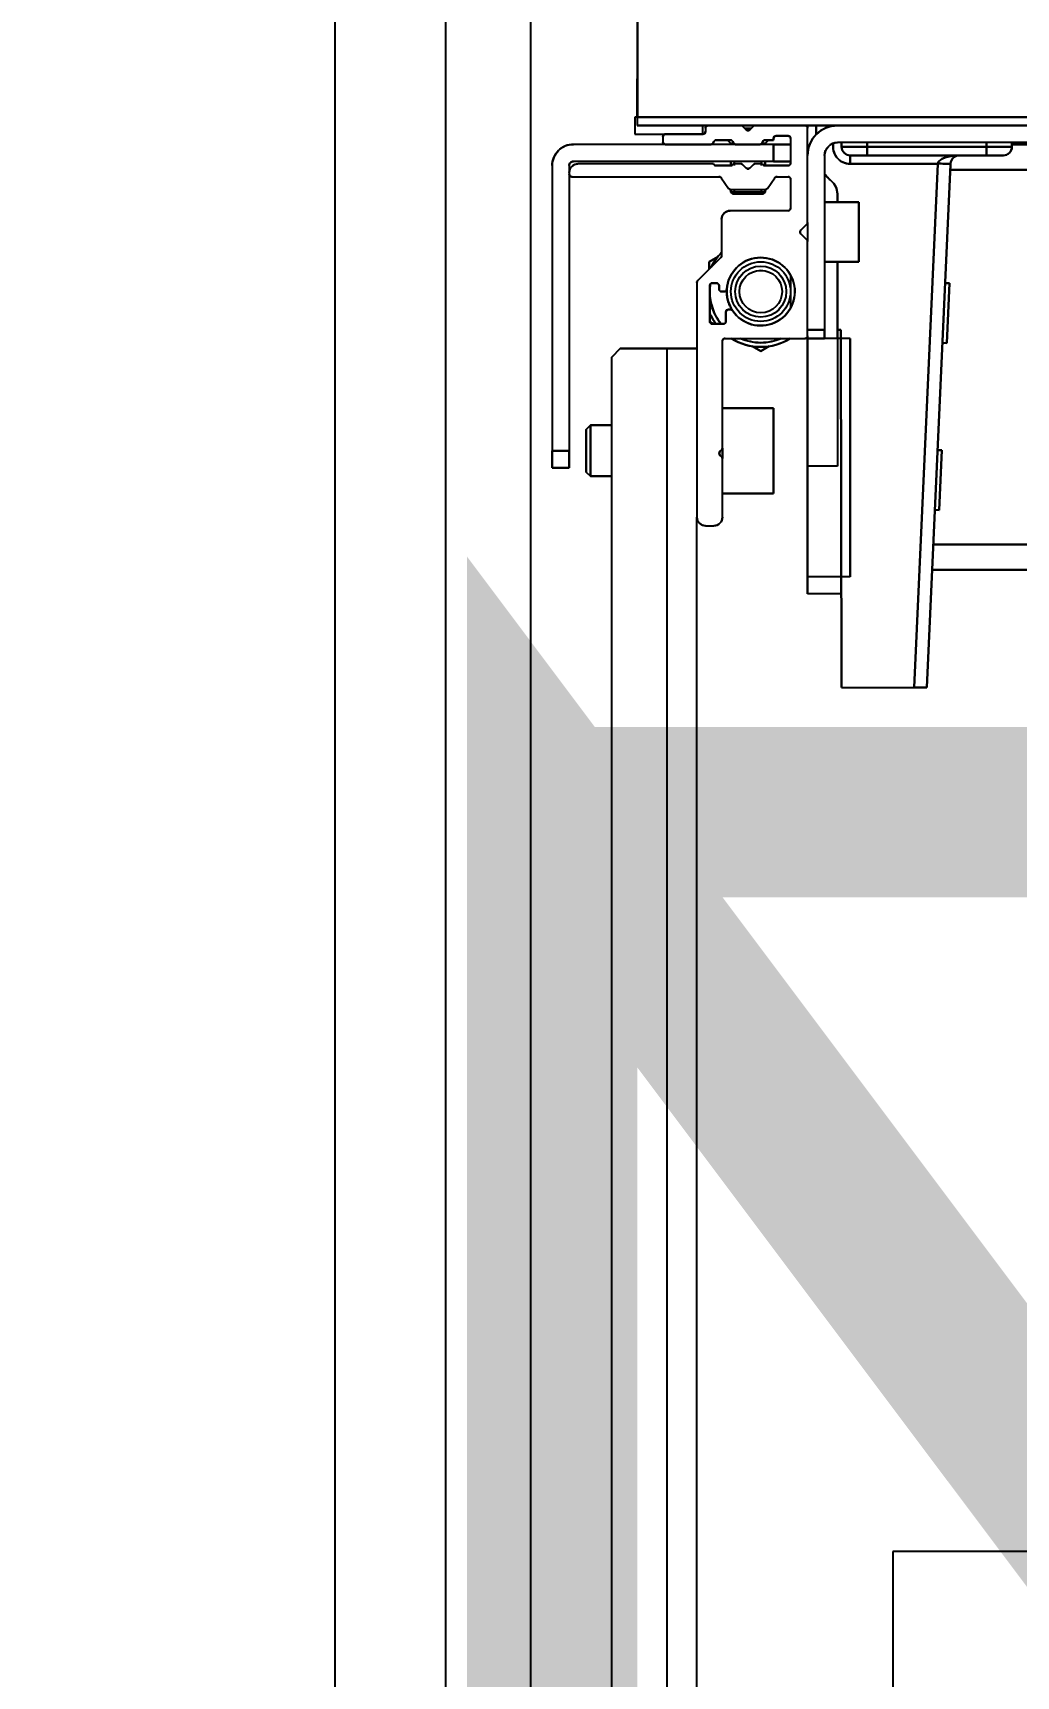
# Model space of a CAD drawing. Extents: x -594 to 29166, y -5797 to 14313.
# Drawn here: x 4536.11 to 4547.66, y 4711.59 to 4730.9 of the extents above; entities that cross this region are included whole.
import ezdxf
from ezdxf import colors
from ezdxf.entities.mleader import LeaderData, LeaderLine
from ezdxf.math import Vec2, Vec3

# ---------------------------------------------------------------- set-up
doc = ezdxf.new("R2010")
doc.units = 0
doc.header["$PDMODE"] = 67
for name, pattern in [('ACAD_ISO02W100', [15, 12, -3]), ('prlm_ef', [0.165, 0.1, -0.065]), ('Style de ligne -15', [2.08328, 1.25, -0.41656, 0.13886, -0.27786]), ('VW-01', [0.41656, 0.20828, -0.20828])]:
    doc.linetypes.add(name, pattern=pattern)
doc.layers.get('0').update_dxf_attribs({"color": 252})
doc.layers.add('_GAZELEC-BOITE INCORPO', color=36, linetype='Continuous', lineweight=18)
doc.layers.add('_GAZELEC-RESERVATION', color=1, linetype='Continuous', lineweight=18)
for name, color, linetype in [('_GAZELEC-EAU CHAUDE', 1, 'Continuous'), ('A SITE', 252, 'Continuous'), ('B aménagement intérieur', 252, 'Continuous'), ('B Général', 252, 'Continuous'), ('C ANNOTATIONS-prestations', 252, 'Continuous'), ('F REMPLISSAGE-vert clair', 252, 'Continuous'), ('F REMPLISSAGE-vert foncé', 252, 'Continuous'), ('MTI900_Alu', 252, 'Continuous'), ('prlm-CHAUFF', 30, 'Continuous'), ('prlm-EAU-EF', 161, 'Continuous'), ('prlm-MOD', 64, 'Continuous')]:
    doc.layers.add(name, color=color, linetype=linetype)
doc.layers.add('prlm-ZEROPLOT', color=254, linetype='Continuous', plot=False)
doc.styles.add('Arial', font='arial.ttf')
doc.styles.get("Standard").update_dxf_attribs({"font": 'isocp.shx', "height": 15})
doc.dimstyles.new('200', dxfattribs={"dimscale": 0.1, "dimtxt": 150, "dimasz": 25, "dimexe": 50, "dimexo": 50, "dimgap": 20, "dimtad": 1, "dimdec": 0, "dimdsep": 46, "dimtxsty": 'Arial', "dimblk1": 'DOTBLANK', "dimblk2": 'DOTBLANK', "dimsah": 1, "dimcen": 25, "dimclrd": 5, "dimclre": 5, "dimadec": 0, "dimazin": 0, "dimtfac": 1, "dimtdec": 0, "dimtmove": 0, "dimatfit": 3, "dimldrblk": 'DOTBLANK', "dimfxl": 50, "dimtolj": 1, "dimtzin": 0, "dimarcsym": 0})

# ---------------------------------------------------------------- blocks, each defined once
blk = doc.blocks.new('A n0.Groupe-15-1')
at = {"layer": 'B Général', "linetype": 'Continuous'}
blk.add_line((4540.965, 4692.438), (4540.965, 4731.438), dxfattribs=at)
at = {"layer": 'F REMPLISSAGE-vert clair'}
blk.add_line((4539.665, 4691.138), (4539.665, 4731.438), dxfattribs=at)
at = {"layer": 'F REMPLISSAGE-vert foncé'}
blk.add_line((4539.665, 4691.138), (4539.665, 4731.438), dxfattribs=at)
at = {"layer": 'F REMPLISSAGE-vert foncé', "linetype": 'Continuous'}
blk.add_line((4540.965, 4692.438), (4540.965, 4731.438), dxfattribs=at)
blk = doc.blocks.new('A n0.G 100_80')
at = {"layer": 'B Général', "linetype": 'Continuous', "flags": 128}
blk.add_lwpolyline([(9.5, -45), (9.5, 45), (48.52, 45), (48.52, -45)], close=True, dxfattribs=at)
at = {"layer": 'C ANNOTATIONS-prestations'}
for p, q in [((43.05, 44.75), (42.85, 44.75)), ((42.85, 44.75), (42.85, 44.55)), ((46.4, 44.75), (43.05, 44.75)), ((43.05, 44.55), (43.05, 44.75)), ((42.85, 44.55), (43.05, 44.55)), ((46.4, 44.55), (43.05, 44.55)), ((46.27, 44.52), (46.27, 42.791)), ((46.32, 44.55), (46.3, 44.55)), ((46.42, 42.855), (46.42, 44.45)), ((46.45, 42.15), (46.45, 44.5)), ((46.65, 42.15), (46.65, 44.5)), ((42.75, 44.3), (42.8, 44.35)), ((43.35, 44.3), (42.75, 44.3)), ((42.75, 44.05), (42.75, 44.3)), ((42.8, 44.35), (43.3, 44.35)), ((43.3, 44.35), (43.35, 44.3)), ((43.35, 44.3), (43.35, 44.05)), ((13.65, 44.05), (44.15, 44.05)), ((44.15, 44.05), (44.25, 43.95)), ((44.25, 43.4), (44.25, 43.95)), ((46.97, 43.78), (46.77, 43.78)), ((46.77, 43.78), (46.77, 42.98)), ((46.87, 43.75), (46.87, -43.75)), ((46.97, 43.75), (46.87, 43.75)), ((46.97, 43.75), (46.97, 43.78)), ((46.97, -43.75), (46.97, 43.75)), ((46.97, 43.75), (47.42, 43.75)), ((48.52, 43.75), (47.42, 43.75)), ((46.74, 43.45), (46.68, 43.45)), ((13.55, 43.4), (44.25, 43.4)), ((44.25, 43.05), (44.25, 43.4)), ((46.65, 43.42), (46.65, 42.885)), ((46.77, 42.98), (46.77, 43.42)), ((15.5, 43.05), (42.27, 43.05)), ((45.028, 43.05), (42.27, 43.05)), ((42.17, 42.95), (42.17, 42.85)), ((44.566, 42.9), (44.54, 42.854)), ((44.54, 42.74), (44.54, 42.87)), ((44.57, 42.9), (44.99, 42.9)), ((45.02, 42.87), (45.02, 42.82)), ((45.321, 42.769), (45.049, 43.041)), ((45.27, 42.906), (45.184, 42.906)), ((45.328, 42.806), (45.27, 42.906)), ((46.77, 42.98), (46.87, 42.98)), ((46.84, 42.95), (46.8, 42.95)), ((42.27, 42.75), (42.958, 42.75)), ((42.55, 42.15), (42.55, 42.75)), ((43.082, 42.75), (42.958, 42.75)), ((42.979, 42.759), (42.999, 42.779)), ((43.041, 42.779), (43.061, 42.759)), ((43.082, 42.75), (44.34, 42.75)), ((43.55, 42.75), (43.55, 42.15)), ((44.37, 42.72), (44.37, 41.78)), ((44.68, 42.71), (44.57, 42.71)), ((44.71, 42.657), (44.71, 42.68)), ((44.92, 42.76), (44.92, 42.729)), ((44.99, 42.79), (44.95, 42.79)), ((45.77, 42.76), (45.342, 42.76)), ((46.257, 42.766), (46.133, 42.679)), ((46.4, 42.653), (46.4, 42.827)), ((46.661, 42.651), (46.7, 42.69)), ((46.7, 42.826), (46.7, 42.654)), ((45.87, 41.98), (45.87, 42.66)), ((46.07, 42.63), (46.09, 42.65)), ((46.07, 42.27), (46.07, 42.63)), ((46.07, 42.607), (46.12, 42.607)), ((46.09, 42.25), (46.09, 42.65)), ((46.09, 42.65), (46.12, 42.65)), ((46.12, 42.654), (46.12, 42.246)), ((46.371, 42.471), (46.42, 42.521)), ((46.4, 42.65), (46.45, 42.65)), ((46.4, 42.607), (46.45, 42.607)), ((46.42, 42.521), (46.42, 42.625)), ((46.65, 42.595), (46.65, 42.31)), ((46.661, 42.618), (46.661, 42.651)), ((46.821, 42.471), (46.87, 42.521)), ((46.835, 42.414), (46.835, 42.486)), ((44.278, 42.4), (44.22, 42.3)), ((44.22, 42.3), (44.278, 42.2)), ((46.07, 42.293), (46.12, 42.293)), ((46.42, 42.379), (46.371, 42.429)), ((46.4, 42.293), (46.45, 42.293)), ((46.42, 42.28), (46.42, 42.379)), ((46.661, 42.25), (46.661, 42.287)), ((46.87, 42.379), (46.821, 42.429)), ((43.55, 42.15), (42.55, 42.15)), ((46.09, 42.25), (46.07, 42.27)), ((46.12, 42.25), (46.09, 42.25)), ((46.133, 42.221), (46.257, 42.134)), ((46.27, 42.109), (46.27, 41.98)), ((46.4, 42.252), (46.4, 41.98)), ((46.45, 42.25), (46.4, 42.25)), ((46.65, 42.15), (46.45, 42.15)), ((46.45, 42.15), (46.45, 41.95)), ((46.65, 41.95), (46.65, 42.15)), ((46.7, 42.21), (46.661, 42.25)), ((46.7, 42.251), (46.7, 42.15)), ((46.7, 42.15), (46.72, 42.15)), ((46.75, 42.12), (46.75, 41.98)), ((45.114, 41.95), (44.726, 41.95)), ((46.24, 41.95), (45.9, 41.95)), ((46.72, 41.95), (46.43, 41.95)), ((41.57, 41.75), (41.37, 41.75)), ((41.37, 41.354), (41.37, 41.75)), ((42.87, 41.75), (41.57, 41.75)), ((41.57, 41.25), (41.57, 41.75)), ((44.37, 41.75), (42.87, 41.75)), ((42.87, 41.4), (42.87, 41.75)), ((44.4, 41.75), (44.37, 41.75)), ((44.37, 41.75), (44.37, 41.55)), ((44.4, 41.75), (45.508, 41.75)), ((44.47, 41.55), (44.47, 41.75)), ((45.732, 41.75), (45.508, 41.75)), ((45.529, 41.759), (45.599, 41.829)), ((45.641, 41.829), (45.711, 41.759)), ((45.732, 41.75), (46.84, 41.75)), ((46.87, 41.75), (46.84, 41.75)), ((44.37, 41.4), (44.37, 41.55)), ((44.37, 41.55), (44.47, 41.55)), ((46.52, 41.55), (44.47, 41.55)), ((45.27, 41.15), (45.27, 41.55)), ((45.97, 41.55), (45.97, 41.15)), ((46.87, 41.65), (46.765, 41.65)), ((40.27, 41.351), (44.47, 41.36)), ((40.27, 41.351), (40.27, 40.5)), ((44.37, 41.4), (42.87, 41.4)), ((44.37, 41.25), (44.37, 41.4)), ((45.27, 41.4), (44.37, 41.4)), ((44.47, 41.36), (44.472, 41.4)), ((46.067, 41.4), (45.97, 41.4)), ((46.67, 41.35), (46.62, 41.35)), ((46.62, 41.05), (46.62, 41.35)), ((46.67, 39.067), (46.67, 41.4)), ((44.37, 41.25), (41.57, 41.25)), ((45.97, 41.15), (45.27, 41.15)), ((46.42, 41.25), (46.42, 40.221)), ((46.52, 41.25), (46.42, 41.25)), ((46.52, 41.25), (46.52, 41.05)), ((46.52, 41.05), (46.52, 39.65)), ((46.52, 41.05), (46.62, 41.05)), ((46.62, 41.05), (46.67, 41.05)), ((46.62, 39.65), (46.62, 41.05)), ((46.42, 40.221), (40.27, 40.5)), ((40.27, 40.5), (40.27, 40.35)), ((40.27, 40.35), (46.413, 40.071)), ((41.65, 2.775), (41.65, 40.287)), ((41.95, 2.775), (41.95, 40.274)), ((42.354, 40.205), (42.357, 40.255)), ((42.354, 40.205), (43.056, 40.173)), ((43.058, 40.223), (43.056, 40.173)), ((44.316, 40.116), (44.319, 40.166)), ((46.413, 40.071), (46.42, 40.221)), ((46.425, 40.22), (46.42, 40.221)), ((44.316, 40.116), (45.018, 40.084)), ((45.02, 40.134), (45.018, 40.084)), ((46.35, 37.066), (46.35, 40.074)), ((46.413, 40.071), (46.425, 40.07)), ((46.52, 39.65), (46.52, 39.45)), ((46.52, 39.65), (46.62, 39.65)), ((46.67, 39.65), (46.62, 39.65)), ((46.62, 39.35), (46.62, 39.65)), ((46.62, 39.35), (46.67, 39.35)), ((46.65, 39.35), (46.65, 37.126))]:
    blk.add_line(p, q, dxfattribs=at)
at = {"layer": 'C ANNOTATIONS-prestations', "flags": 128}
for points in [[(46.4, 44.75, -0.198912), (46.577, 44.677, -0.198912), (46.65, 44.5)], [(46.27, 44.52, -0.198912), (46.279, 44.541, -0.198912), (46.3, 44.55)], [(46.32, 44.55, -0.198912), (46.391, 44.521, -0.198912), (46.42, 44.45)], [(46.4, 44.55, -0.198912), (46.435, 44.535, -0.198912), (46.45, 44.5)], [(46.65, 43.42, -0.198912), (46.659, 43.441, -0.198912), (46.68, 43.45)], [(46.74, 43.45, -0.198912), (46.761, 43.441, -0.198912), (46.77, 43.42)], [(42.17, 42.95, -0.198912), (42.199, 43.021, -0.198912), (42.27, 43.05)], [(45.028, 43.05, -0.098491), (45.039, 43.048, -0.098491), (45.049, 43.041)], [(44.54, 42.87, -0.198912), (44.549, 42.891, -0.198912), (44.57, 42.9)], [(44.54, 42.764, -0.104675), (44.761, 42.879, -0.104675), (45.009, 42.893)], [(44.54, 42.827, -0.02871), (44.603, 42.867, -0.02871), (44.67, 42.9)], [(44.99, 42.9, -0.198912), (45.011, 42.891, -0.198912), (45.02, 42.87)], [(45.207, 42.883, -0.041018), (45.298, 42.829, -0.041018), (45.379, 42.76)], [(46.675, 42.855, -0.17724), (46.657, 42.866, -0.17724), (46.65, 42.885)], [(46.8, 42.95, -0.198912), (46.779, 42.959, -0.198912), (46.77, 42.98)], [(46.84, 42.95, -0.198912), (46.861, 42.941, -0.198912), (46.87, 42.92)], [(42.27, 42.75, -0.198912), (42.199, 42.779, -0.198912), (42.17, 42.85)], [(42.979, 42.759, -0.098491), (42.969, 42.752, -0.098491), (42.958, 42.75)], [(42.999, 42.779, -0.198912), (43.02, 42.788, -0.198912), (43.041, 42.779)], [(43.082, 42.75, -0.098491), (43.071, 42.752, -0.098491), (43.061, 42.759)], [(44.34, 42.75, -0.198912), (44.361, 42.741, -0.198912), (44.37, 42.72)], [(44.948, 42.699, -0.366532), (45.318, 42.338, -0.366532), (45.023, 41.914, -0.366532), (44.556, 42.135, -0.366532), (44.697, 42.632)], [(44.57, 42.71, -0.198912), (44.549, 42.719, -0.198912), (44.54, 42.74)], [(44.68, 42.71, -0.198912), (44.701, 42.701, -0.198912), (44.71, 42.68)], [(44.697, 42.632, -0.082935), (44.817, 42.687, -0.082935), (44.948, 42.699)], [(44.92, 42.76, -0.198912), (44.929, 42.781, -0.198912), (44.95, 42.79)], [(44.948, 42.699, -0.189855), (44.928, 42.709, -0.189855), (44.92, 42.729)], [(45.02, 42.82, -0.198912), (45.011, 42.799, -0.198912), (44.99, 42.79)], [(45.342, 42.76, -0.098491), (45.331, 42.762, -0.098491), (45.321, 42.769)], [(45.77, 42.76, -0.198912), (45.841, 42.731, -0.198912), (45.87, 42.66)], [(46.12, 42.654, -0.120588), (46.123, 42.668, -0.120588), (46.133, 42.679)], [(46.27, 42.791, -0.120588), (46.267, 42.777, -0.120588), (46.257, 42.766)], [(46.4, 42.827, -0.155096), (46.406, 42.844, -0.155096), (46.42, 42.855)], [(46.675, 42.855, -0.17724), (46.693, 42.845, -0.17724), (46.7, 42.826)], [(44.37, 41.954, -0.14145), (44.27, 42.3, -0.14145), (44.37, 42.646)], [(44.37, 42.06, -0.103148), (44.32, 42.3, -0.103148), (44.37, 42.54)], [(44.71, 42.657, -0.122946), (44.706, 42.643, -0.122946), (44.697, 42.632)], [(46.371, 42.429, -0.198912), (46.362, 42.45, -0.198912), (46.371, 42.471)], [(46.42, 42.625, -0.155096), (46.406, 42.636, -0.155096), (46.4, 42.653)], [(46.661, 42.651, -0.013224), (46.655, 42.65, -0.013224), (46.65, 42.65)], [(46.65, 42.595, -0.17724), (46.657, 42.614, -0.17724), (46.675, 42.625)], [(46.7, 42.654, -0.17724), (46.693, 42.635, -0.17724), (46.675, 42.625)], [(46.821, 42.429, -0.198912), (46.812, 42.45, -0.198912), (46.821, 42.471)], [(46.4, 42.252, -0.155096), (46.406, 42.269, -0.155096), (46.42, 42.28)], [(46.675, 42.28, -0.17724), (46.657, 42.291, -0.17724), (46.65, 42.31)], [(46.675, 42.28, -0.17724), (46.693, 42.27, -0.17724), (46.7, 42.251)], [(46.133, 42.221, -0.120588), (46.123, 42.232, -0.120588), (46.12, 42.246)], [(46.257, 42.134, -0.120588), (46.267, 42.123, -0.120588), (46.27, 42.109)], [(46.65, 42.25, -0.013224), (46.655, 42.25, -0.013224), (46.661, 42.25)], [(46.72, 42.15, -0.198912), (46.741, 42.141, -0.198912), (46.75, 42.12)], [(45.9, 41.95, -0.198912), (45.879, 41.959, -0.198912), (45.87, 41.98)], [(46.27, 41.98, -0.198912), (46.261, 41.959, -0.198912), (46.24, 41.95)], [(46.43, 41.95, -0.198912), (46.409, 41.959, -0.198912), (46.4, 41.98)], [(46.75, 41.98, -0.198912), (46.741, 41.959, -0.198912), (46.72, 41.95)], [(44.4, 41.75, -0.198912), (44.379, 41.759, -0.198912), (44.37, 41.78)], [(45.529, 41.759, -0.098491), (45.519, 41.752, -0.098491), (45.508, 41.75)], [(45.599, 41.829, -0.198912), (45.62, 41.838, -0.198912), (45.641, 41.829)], [(45.732, 41.75, -0.098491), (45.721, 41.752, -0.098491), (45.711, 41.759)], [(46.52, 41.75, -0.198912), (46.767, 41.648, -0.198912), (46.87, 41.4)], [(46.87, 41.78, -0.198912), (46.861, 41.759, -0.198912), (46.84, 41.75)], [(46.22, 41.472, -0.028434), (46.259, 41.513, -0.028434), (46.302, 41.55)], [(46.52, 41.55, -0.198912), (46.626, 41.506, -0.198912), (46.67, 41.4)], [(46.22, 41.472, -0.109774), (46.151, 41.419, -0.109774), (46.067, 41.4)], [(46.42, 41.25, -0.227222), (46.495, 41.406, -0.227222), (46.663, 41.445)], [(46.52, 41.25, -0.198912), (46.549, 41.321, -0.198912), (46.62, 41.35)], [(46.425, 40.07, -0.193016), (46.492, 40.04, -0.193016), (46.52, 39.97)], [(46.62, 39.35, -0.198912), (46.549, 39.379, -0.198912), (46.52, 39.45)]]:
    blk.add_lwpolyline(points, format="xyb", dxfattribs=at)
at = {"layer": 'C ANNOTATIONS-prestations'}
for radius in [0.35, 0.3, 0.25]:
    blk.add_circle((44.92, 42.3), radius, dxfattribs=at)
for points, knots in [([(46.425, 40.07), (46.424, 40.07), (46.424, 40.071), (46.424, 40.072), (46.423, 40.074), (46.422, 40.083), (46.422, 40.103), (46.422, 40.13), (46.423, 40.182), (46.424, 40.218), (46.424, 40.219), (46.425, 40.22)], [0, 0, 0, 1, 2, 3, 4, 5, 6, 7, 8, 8, 9, 9, 9]), ([(46.425, 40.22), (46.425, 40.22), (46.437, 40.218), (46.454, 40.206), (46.467, 40.191), (46.48, 40.171), (46.491, 40.146), (46.501, 40.117), (46.513, 40.068), (46.52, 40.004), (46.52, 39.975), (46.52, 39.972), (46.52, 39.97)], [0, 0, 0, 1, 2, 3, 4, 5, 6, 7, 8, 9, 9, 10, 10, 10])]:
    blk.add_open_spline(points, degree=2, knots=knots, dxfattribs=at)
blk = doc.blocks.new('A n1.MTI900_Alu_390')
at = {"layer": 'MTI900_Alu', "color": 1, "linetype": 'Continuous'}
for p, q in [((4.34, -0.405), (4.34, -3.475)), ((4.405, -0.415), (4.405, -3.465)), ((4.305, -0.6), (4.305, -3.277)), ((4.0071, -3.6913), (4.035, -3.077)), ((4.05, -3.077), (4.0221, -3.692)), ((4.035, -3.077), (4.05, -3.077)), ((4.1351, -3.077), (4.05, -3.077)), ((4.136, -3.497), (4.1351, -3.077)), ((4.1353, -3.187), (4.175, -3.187)), ((4.175, -3.187), (4.175, -3.207)), ((4.0287, -3.215), (-0.1325, -3.215)), ((4.125, -3.207), (4.125, -3.487)), ((4.125, -3.207), (4.175, -3.207)), ((4.175, -3.207), (4.175, -3.337)), ((4.0274, -3.245), (-0.1325, -3.245)), ((4.275, -3.277), (4.275, -3.3458)), ((4.295, -3.267), (4.285, -3.267)), ((4.305, -3.5528), (4.305, -3.277)), ((4.0173, -3.3556), (4.0205, -3.2854)), ((4.0255, -3.2857), (4.0205, -3.2854)), ((4.215, -3.305), (4.215, -3.405)), ((4.275, -3.305), (4.215, -3.305)), ((4.14, -3.337), (4.175, -3.337)), ((4.14, -3.487), (4.14, -3.337)), ((4.175, -3.337), (4.175, -3.487)), ((4.43, -3.325), (4.405, -3.325)), ((4.43, -3.325), (4.43, -3.385)), ((4.435, -3.33), (4.43, -3.325)), ((4.435, -3.38), (4.435, -3.33)), ((4.455, -3.355), (4.455, -3.335)), ((4.455, -3.335), (4.475, -3.335)), ((4.475, -3.335), (4.475, -3.355)), ((4.0173, -3.3556), (4.0223, -3.3558)), ((4.275, -3.3458), (4.275, -3.3582)), ((4.275, -3.3582), (4.275, -3.484)), ((4.2759, -3.3479), (4.2779, -3.3499)), ((4.2779, -3.3541), (4.2759, -3.3561)), ((4.455, -3.69), (4.455, -3.355)), ((4.475, -3.355), (4.455, -3.355)), ((4.475, -3.69), (4.475, -3.355)), ((4.405, -3.385), (4.43, -3.385)), ((4.43, -3.385), (4.435, -3.38)), ((4.215, -3.405), (4.275, -3.405)), ((4.22, -3.4778), (4.23, -3.472)), ((4.23, -3.472), (4.24, -3.4778)), ((4.395, -3.475), (4.405, -3.465)), ((4.0084, -3.5518), (4.0116, -3.4816)), ((4.0166, -3.4819), (4.0116, -3.4816)), ((4.125, -3.487), (4.14, -3.487)), ((4.14, -3.487), (4.155, -3.487)), ((4.14, -3.487), (4.14, -3.577)), ((4.155, -3.487), (4.175, -3.487)), ((4.155, -3.497), (4.155, -3.487)), ((4.175, -3.487), (4.175, -3.49)), ((4.175, -3.49), (4.175, -3.6008)), ((4.272, -3.487), (4.178, -3.487)), ((4.34, -3.475), (4.305, -3.475)), ((4.395, -3.475), (4.34, -3.475)), ((4.14, -3.4972), (4.136, -3.497)), ((4.155, -3.702), (4.155, -3.497)), ((4.175, -3.497), (4.155, -3.497)), ((4.271, -3.507), (4.271, -3.518)), ((4.287, -3.504), (4.274, -3.504)), ((4.2854, -3.504), (4.29, -3.5066)), ((4.29, -3.549), (4.29, -3.507)), ((4.195, -3.5614), (4.195, -3.5226)), ((4.268, -3.521), (4.2657, -3.521)), ((4.0084, -3.5518), (4.0134, -3.552)), ((4.2729, -3.542), (4.276, -3.542)), ((4.279, -3.545), (4.279, -3.549)), ((4.282, -3.552), (4.287, -3.552)), ((4.2769, -3.5821), (4.3041, -3.5549)), ((4.2906, -3.5684), (4.2906, -3.577)), ((4.115, -3.577), (4.115, -3.647)), ((4.155, -3.577), (4.115, -3.577)), ((4.276, -3.627), (4.276, -3.5842)), ((4.2906, -3.577), (4.2806, -3.5828)), ((4.175, -3.6232), (4.175, -3.6008)), ((4.1759, -3.6029), (4.1829, -3.6099)), ((4.175, -3.6232), (4.175, -3.734)), ((4.1829, -3.6141), (4.1759, -3.6211)), ((4.115, -3.647), (4.155, -3.647)), ((4.14, -3.647), (4.14, -3.6567)), ((4.195, -3.674), (4.195, -3.64)), ((4.198, -3.637), (4.266, -3.637)), ((4.2221, -3.6633), (4.2134, -3.6757)), ((4.2654, -3.662), (4.2246, -3.662)), ((4.227, -3.657), (4.225, -3.659)), ((4.265, -3.659), (4.225, -3.659)), ((4.225, -3.659), (4.225, -3.662)), ((4.263, -3.657), (4.227, -3.657)), ((4.2293, -3.657), (4.2293, -3.662)), ((4.2607, -3.657), (4.2607, -3.662)), ((4.265, -3.659), (4.263, -3.657)), ((4.265, -3.662), (4.265, -3.659)), ((4.2766, -3.6757), (4.2679, -3.6633)), ((4.0074, -3.685), (3.7056, -3.685)), ((4.2109, -3.677), (4.198, -3.677)), ((4.2429, -3.6871), (4.2388, -3.6911)), ((4.2512, -3.6911), (4.2471, -3.6871)), ((4.452, -3.677), (4.2791, -3.677)), ((4.455, -3.682), (4.455, -3.68)), ((3.945, -3.702), (3.965, -3.702)), ((3.965, -3.702), (4.105, -3.702)), ((3.965, -3.712), (3.965, -3.702)), ((4.007, -3.6925), (4.0071, -3.6913)), ((4.0071, -3.6913), (4.0221, -3.692)), ((4.0221, -3.692), (4.022, -3.6925)), ((4.0221, -3.692), (4.125, -3.692)), ((4.105, -3.702), (4.125, -3.702)), ((4.105, -3.712), (4.105, -3.702)), ((4.125, -3.692), (4.125, -3.702)), ((4.195, -3.722), (4.195, -3.693)), ((4.195, -3.695), (4.215, -3.695)), ((4.198, -3.69), (4.2252, -3.69)), ((4.215, -3.695), (4.45, -3.695)), ((4.215, -3.695), (4.215, -3.715)), ((4.225, -3.69), (4.225, -3.695)), ((4.228, -3.692), (4.2367, -3.692)), ((4.2293, -3.69), (4.2293, -3.695)), ((4.2533, -3.692), (4.2625, -3.692)), ((4.2607, -3.69), (4.2607, -3.695)), ((4.265, -3.695), (4.265, -3.69)), ((4.2827, -3.69), (4.2653, -3.69)), ((4.2855, -3.692), (4.445, -3.692)), ((3.7116, -3.715), (3.935, -3.715)), ((3.9067, -3.717), (4.14, -3.717)), ((3.935, -3.717), (3.935, -3.712)), ((3.965, -3.712), (3.935, -3.712)), ((3.965, -3.712), (3.965, -3.717)), ((4.105, -3.712), (3.965, -3.712)), ((4.105, -3.717), (4.105, -3.712)), ((4.135, -3.712), (4.105, -3.712)), ((4.135, -3.712), (4.135, -3.717)), ((4.215, -3.715), (4.195, -3.715)), ((4.198, -3.725), (4.212, -3.725)), ((4.215, -3.715), (4.45, -3.715)), ((4.215, -3.72), (4.2251, -3.72)), ((4.215, -3.722), (4.215, -3.72)), ((4.2249, -3.7161), (4.221, -3.72)), ((4.2287, -3.7161), (4.2249, -3.7161)), ((4.2595, -3.715), (4.231, -3.715)), ((4.2651, -3.7161), (4.2618, -3.7161)), ((4.269, -3.72), (4.2651, -3.7161)), ((4.2654, -3.72), (4.2826, -3.72)), ((4.342, -3.715), (4.2885, -3.715)), ((4.345, -3.724), (4.345, -3.718)), ((-4.375, -3.737), (4.375, -3.737)), ((4.165, -3.7265), (4.165, -3.737)), ((4.175, -3.734), (4.175, -3.737)), ((4.2429, -3.7321), (4.2379, -3.737)), ((4.2486, -3.7335), (4.2414, -3.7335)), ((4.2521, -3.737), (4.2471, -3.7321)), ((4.295, -3.734), (4.295, -3.73)), ((4.298, -3.727), (4.342, -3.727)), ((4.378, -3.727), (4.298, -3.727)), ((4.298, -3.727), (4.298, -3.737)), ((4.375, -3.737), (4.375, -3.747)), ((4.378, -3.747), (4.378, -3.727)), ((4.375, -3.747), (-4.375, -3.747)), ((4.375, -3.747), (4.378, -3.747)), ((4.375, -3.792), (4.375, -3.747)), ((4.375, -3.902), (4.375, -3.792))]:
    blk.add_line(p, q, dxfattribs=at)
for radius in [0.035, 0.03, 0.025]:
    blk.add_circle((4.23, -3.542), radius, dxfattribs=at)
for centre, radius, start, end in [((4.285, -3.277), 0.01, 90, 180), ((4.295, -3.277), 0.01, 0, 90), ((4.278, -3.3458), 0.003, 180, 225), ((4.278, -3.3582), 0.003, 135, 180), ((4.2758, -3.352), 0.003, 315, 45), ((4.178, -3.49), 0.003, 90, 180), ((4.23, -3.542), 0.065, 57.7958, 122.2042), ((4.23, -3.542), 0.06, 66.4435, 113.5565), ((4.272, -3.484), 0.003, 270, 0), ((4.23, -3.542), 0.04, 33.9272, 355.9994), ((4.274, -3.507), 0.003, 90, 180), ((4.23, -3.542), 0.06, 0, 39.2965), ((4.23, -3.542), 0.065, 22.6199, 35.7758), ((4.287, -3.507), 0.003, 0, 90), ((4.2657, -3.518), 0.003, 213.9272, 270), ((4.23, -3.542), 0.04, 0, 33.9272), ((4.268, -3.518), 0.003, 270, 0), ((4.2729, -3.545), 0.003, 90, 175.9994), ((4.23, -3.542), 0.04, 355.9994, 0), ((4.276, -3.545), 0.003, 0, 90), ((4.282, -3.549), 0.003, 180, 270), ((4.287, -3.549), 0.003, 270, 0), ((4.23, -3.542), 0.06, 351.491, 0), ((4.23, -3.542), 0.065, 315.0475, 333.838), ((4.302, -3.5528), 0.003, 315, 0), ((4.279, -3.5842), 0.003, 135, 180), ((4.178, -3.6008), 0.003, 180, 225), ((4.1808, -3.612), 0.003, 315, 45), ((4.178, -3.6232), 0.003, 135, 180), ((4.266, -3.627), 0.01, 270, 0), ((4.198, -3.64), 0.003, 90, 180), ((4.16, -3.6567), 0.02, 180, 230.1159), ((4.2246, -3.665), 0.003, 90, 145.008), ((4.2654, -3.665), 0.003, 34.992, 90), ((4.1151, -3.7104), 0.05, 37.0861, 50.1159), ((4.198, -3.674), 0.003, 180, 270), ((4.2109, -3.674), 0.003, 270, 325.008), ((4.245, -3.6892), 0.003, 45, 135), ((4.2791, -3.674), 0.003, 214.992, 270), ((4.445, -3.682), 0.01, 270, 0), ((4.452, -3.68), 0.003, 0, 90), ((3.945, -3.712), 0.01, 90, 180), ((3.997, -3.692), 0.01, 270, 357.3974), ((4.125, -3.712), 0.02, 347.588, 90), ((4.125, -3.712), 0.01, 0, 90), ((4.14, -3.702), 0.035, 270, 0), ((4.14, -3.702), 0.015, 270, 0), ((4.198, -3.693), 0.003, 90, 180), ((4.2252, -3.693), 0.003, 19.4712, 90), ((4.2367, -3.689), 0.003, 270, 315), ((4.2533, -3.689), 0.003, 225, 270), ((4.2653, -3.693), 0.003, 90, 160.5288), ((4.2827, -3.693), 0.003, 19.4712, 90), ((4.45, -3.69), 0.025, 270, 0), ((4.45, -3.69), 0.005, 270, 0), ((4.198, -3.722), 0.003, 180, 270), ((4.212, -3.722), 0.003, 270, 0), ((4.215, -3.715), 0.01, 353.9388, 0), ((4.2251, -3.717), 0.003, 270, 350.4059), ((4.231, -3.718), 0.003, 90, 170.4059), ((4.2595, -3.718), 0.003, 9.5941, 90), ((4.2654, -3.717), 0.003, 189.5941, 270), ((4.275, -3.715), 0.01, 180, 186.0612), ((4.2826, -3.717), 0.003, 270, 350.4059), ((4.2885, -3.718), 0.003, 90, 170.4059), ((4.342, -3.718), 0.003, 0, 90), ((4.342, -3.724), 0.003, 270, 0), ((4.178, -3.734), 0.003, 180, 270), ((4.245, -3.7342), 0.003, 45, 135), ((4.292, -3.734), 0.003, 270, 0), ((4.298, -3.73), 0.003, 90, 180)]:
    blk.add_arc(centre, radius, start, end, dxfattribs=at)
for centre, major_axis, ratio, start_param, end_param in [((3.997, -3.692), (-0.025, 0), 0.4, 1.570796, 3.096169), ((4.022, -3.6931), (-0.015, 0.0007), 0.045361, -1.568734, 0)]:
    blk.add_ellipse(centre, major_axis=major_axis, ratio=ratio, start_param=start_param, end_param=end_param, dxfattribs=at)
blk = doc.blocks.new('xi.uta-yzen-g')
at = {"layer": 'prlm-CHAUFF', "ltscale": 50}
blk.add_lwpolyline([(-40.5, 20.62), (-40.5, 3.9), (40.5, 3.9), (40.5, 20.62)], close=True, dxfattribs=at)
blk = doc.blocks.new('xi.dchrob')
at = {"layer": 'prlm-ZEROPLOT', "color": 253, "linetype": 'ACAD_ISO02W100', "ltscale": 5}
for radius in [180, 120]:
    blk.add_circle((13.375, 0), radius, dxfattribs=at)
blk = doc.blocks.new('_DOTBLANK')
at = {"color": 0, "linetype": 'ByBlock'}
blk.add_line((-0.5, 0), (-1, 0), dxfattribs=at)
blk.add_circle((0, 0), 0.5, dxfattribs=at)
blk = doc.blocks.new('*D637')
at = {"layer": '_GAZELEC-BOITE INCORPO', "color": 5, "lineweight": -2, "transparency": 16777216}
for p, q in [((4541.965, 4726.688), (4541.965, 4776.392)), ((4573.529, 4726.688), (4573.529, 4776.392)), ((4571.029, 4771.392), (4544.465, 4771.392))]:
    blk.add_line(p, q, dxfattribs=at)
at = {"layer": 'Defpoints', "color": 0}
for p in [(4541.965, 4771.392), (4541.965, 4721.688), (4573.529, 4721.688)]:
    blk.add_point(p, dxfattribs=at)
at = {"layer": '_GAZELEC-BOITE INCORPO', "color": 5, "lineweight": -2, "transparency": 16777216, "xscale": 2.5, "yscale": 2.5, "zscale": 2.5, "rotation": 180}
blk.add_blockref('_DOTBLANK', (4541.965, 4771.392), dxfattribs=at)
at = {"layer": '_GAZELEC-BOITE INCORPO', "color": 5, "lineweight": -2, "transparency": 16777216, "xscale": 2.5, "yscale": 2.5, "zscale": 2.5}
blk.add_blockref('_DOTBLANK', (4573.529, 4771.392), dxfattribs=at)
at = {"layer": '_GAZELEC-BOITE INCORPO', "color": 0, "transparency": 16777216, "insert": (4557.747, 4781.056), "char_height": 15, "attachment_point": 5, "style": 'Arial'}
blk.add_mtext('\\A1;32', dxfattribs=at)
blk = doc.blocks.new('*D640')
at = {"layer": '_GAZELEC-BOITE INCORPO', "color": 5, "lineweight": -2, "transparency": 16777216}
for p, q in [((4530.491, 4696.938), (4530.491, 4808.495)), ((4641.965, 4696.138), (4641.965, 4808.495)), ((4532.991, 4803.495), (4639.465, 4803.495))]:
    blk.add_line(p, q, dxfattribs=at)
at = {"layer": 'Defpoints', "color": 0}
for p in [(4641.965, 4803.495), (4530.491, 4691.938), (4641.965, 4691.138)]:
    blk.add_point(p, dxfattribs=at)
at = {"layer": '_GAZELEC-BOITE INCORPO', "color": 5, "lineweight": -2, "transparency": 16777216, "xscale": 2.5, "yscale": 2.5, "zscale": 2.5, "rotation": 180}
blk.add_blockref('_DOTBLANK', (4530.491, 4803.495), dxfattribs=at)
at = {"layer": '_GAZELEC-BOITE INCORPO', "color": 5, "lineweight": -2, "transparency": 16777216, "xscale": 2.5, "yscale": 2.5, "zscale": 2.5}
blk.add_blockref('_DOTBLANK', (4641.965, 4803.495), dxfattribs=at)
at = {"layer": '_GAZELEC-BOITE INCORPO', "color": 0, "transparency": 16777216, "insert": (4586.228, 4813.025), "char_height": 15, "attachment_point": 5, "style": 'Arial'}
blk.add_mtext('\\A1;111', dxfattribs=at)

msp = doc.modelspace()

# ---------------------------------------------------------------- linework, layer by layer
at = {"layer": '_GAZELEC-BOITE INCORPO', "const_width": 2}
msp.add_lwpolyline([(4552.215, 4701.744), (4557.215, 4701.744), (4557.215, 4721.744), (4542.215, 4721.744), (4542.215, 4701.744), (4557.215, 4701.744), (4542.215, 4721.744), (4542.215, 4701.744), (4557.215, 4721.744)], dxfattribs=at)
at = {"layer": '_GAZELEC-EAU CHAUDE', "linetype": 'prlm_ef'}
for points, knots in [([(4558.68, 4703.437), (4558.672, 4705.045), (4558.665, 4706.658), (4558.663, 4709.65), (4558.668, 4711.029), (4558.694, 4713.786), (4558.715, 4715.136), (4558.713, 4717.118), (4558.707, 4717.773), (4558.681, 4718.892), (4558.665, 4719.36), (4558.624, 4720.31), (4558.599, 4720.788), (4558.515, 4722.234), (4558.446, 4723.214), (4558.316, 4725.049), (4558.256, 4725.9), (4558.157, 4727.466), (4558.117, 4728.175), (4558.049, 4729.588), (4558.02, 4730.294), (4557.946, 4732.409), (4557.916, 4733.817), (4557.871, 4738.033), (4557.901, 4740.832), (4558.014, 4745.724), (4558.082, 4747.824), (4558.237, 4752.13), (4558.326, 4754.31), (4558.4, 4758.594), (4558.385, 4760.7), (4558.207, 4763.721), (4558.13, 4764.655), (4557.924, 4766.535), (4557.797, 4767.478), (4557.345, 4770.313), (4556.949, 4772.211), (4555.491, 4777.899), (4554.159, 4781.681), (4549.861, 4791.3), (4546.394, 4796.987), (4538.245, 4807.191), (4533.564, 4811.706), (4526.454, 4816.791), (4524.335, 4818.113), (4520.438, 4820.192), (4518.676, 4821.009), (4515.105, 4822.411), (4513.287, 4823.001), (4506.992, 4824.656), (4502.367, 4825.224), (4492.867, 4825.337), (4487.993, 4824.881), (4478.152, 4823.134), (4473.185, 4821.843), (4464.048, 4818.871), (4459.867, 4817.276), (4452.233, 4814.014), (4448.758, 4812.389), (4438.599, 4807.297), (4432.18, 4803.607), (4419.457, 4796.172), (4413.154, 4792.428), (4403.706, 4787.405), (4400.745, 4785.91), (4394.69, 4783.087), (4391.608, 4781.761), (4382.225, 4778.042), (4375.785, 4775.909), (4364.427, 4772.816), (4359.56, 4771.695), (4350.081, 4769.896), (4345.474, 4769.193), (4337.503, 4768.269), (4334.141, 4767.97), (4327.438, 4767.545), (4324.096, 4767.417), (4314.1, 4767.221), (4307.475, 4767.342), (4297.229, 4767.667), (4293.584, 4767.81), (4289.948, 4767.952)], [0, 0, 0, 0, 4.824407, 4.824407, 8.913771, 8.913771, 13.003134, 13.003134, 15.05688, 15.05688, 16.553912, 16.553912, 18.050944, 18.050944, 21.045008, 21.045008, 23.573764, 23.573764, 25.637099, 25.637099, 27.700433, 27.700433, 31.827102, 31.827102, 40.080439, 40.080439, 46.329261, 46.329261, 52.956541, 52.956541, 59.583822, 59.583822, 62.576399, 62.576399, 65.568976, 65.568976, 71.55413, 71.55413, 83.524438, 83.524438, 102.769444, 102.769444, 122.014451, 122.014451, 129.846254, 129.846254, 136.122142, 136.122142, 142.398029, 142.398029, 157.499915, 157.499915, 172.601802, 172.601802, 187.703689, 187.703689, 200.58852, 200.58852, 211.676031, 211.676031, 233.851052, 233.851052, 256.026073, 256.026073, 265.908002, 265.908002, 275.78993, 275.78993, 295.553787, 295.553787, 310.045868, 310.045868, 323.581019, 323.581019, 333.420895, 333.420895, 343.260771, 343.260771, 362.940523, 362.940523, 373.858326, 373.858326, 373.858326, 373.858326]), ([(4550.898, 4710.023), (4550.904, 4714.807), (4550.909, 4719.588), (4550.901, 4725.295), (4550.9, 4726.172), (4550.895, 4727.919), (4550.892, 4728.784), (4550.855, 4731.34), (4550.796, 4732.996), (4550.509, 4736.167), (4550.282, 4737.681), (4549.788, 4739.703), (4549.622, 4740.28), (4549.238, 4741.432), (4549.021, 4742.004), (4548.299, 4743.705), (4547.721, 4744.821), (4545.644, 4748.221), (4543.835, 4750.414), (4539.641, 4754.396), (4537.257, 4756.185), (4533.226, 4758.583), (4531.68, 4759.374), (4526.932, 4761.439), (4523.664, 4762.366), (4517.006, 4763.393), (4513.618, 4763.493), (4506.818, 4762.927), (4503.407, 4762.261), (4496.519, 4760.18), (4493.034, 4758.732), (4486.622, 4755.181), (4483.698, 4753.076), (4480.243, 4749.719), (4479.307, 4748.679), (4477.686, 4746.589), (4476.993, 4745.548), (4475.756, 4743.359), (4475.213, 4742.214), (4473.787, 4738.629), (4473.108, 4736.037), (4472.211, 4730.519), (4471.992, 4727.594), (4471.911, 4721.526), (4472.047, 4718.382), (4472.466, 4713.032), (4472.683, 4710.902), (4473.308, 4706.873), (4473.718, 4704.974), (4474.663, 4701.983), (4475.147, 4700.808), (4475.988, 4699.262), (4476.293, 4698.776), (4476.826, 4698.046), (4477.043, 4697.777), (4477.716, 4697.021), (4478.219, 4696.558), (4479.352, 4695.694), (4479.98, 4695.295), (4482.031, 4694.204), (4483.635, 4693.607), (4487.22, 4692.662), (4489.196, 4692.313), (4493.359, 4691.81), (4495.544, 4691.655), (4499.361, 4691.476), (4500.978, 4691.429), (4504.431, 4691.345), (4506.246, 4691.31), (4509.812, 4691.258), (4511.565, 4691.24), (4516.754, 4691.207), (4520.118, 4691.213), (4527.848, 4691.266), (4532.174, 4691.324), (4536.509, 4691.383)], [0, 0, 0, 0, 14.429357, 14.429357, 17.034156, 17.034156, 19.638955, 19.638955, 24.848552, 24.848552, 30.058149, 30.058149, 32.225354, 32.225354, 34.392559, 34.392559, 38.726968, 38.726968, 47.92242, 47.92242, 57.117872, 57.117872, 62.526037, 62.526037, 73.473701, 73.473701, 84.421364, 84.421364, 95.369028, 95.369028, 106.834426, 106.834426, 118.299824, 118.299824, 123.125277, 123.125277, 127.643053, 127.643053, 132.160828, 132.160828, 141.198706, 141.198706, 150.236584, 150.236584, 159.274462, 159.274462, 165.36454, 165.36454, 171.454618, 171.454618, 176.143908, 176.143908, 178.576852, 178.576852, 180.145494, 180.145494, 183.282779, 183.282779, 186.420063, 186.420063, 192.58059, 192.58059, 198.741117, 198.741117, 204.901645, 204.901645, 209.353015, 209.353015, 214.458686, 214.458686, 219.564356, 219.564356, 229.775697, 229.775697, 243.399202, 243.399202, 243.399202, 243.399202])]:
    msp.add_open_spline(points, degree=3, knots=knots, dxfattribs=at)
at = {"layer": 'A SITE', "linetype": 'Style de ligne -15', "lineweight": 50, "ltscale": 25.4}
msp.add_open_spline([(4176.46, 5442.268), (4369.672, 5480.305), (4562.883, 5518.342), (4903.036, 5519.771), (5243.188, 5521.2), (5979.862, 5524.644), (6716.536, 5528.089), (7278.196, 5527.681), (7839.856, 5527.273), (8021.336, 5527.044), (8202.816, 5526.815), (8808.176, 5525.356), (9413.535, 5523.896), (10716.351, 5525.293), (12019.166, 5526.69), (12242.597, 5526.219), (12466.029, 5525.748), (12816.588, 5520.962), (13167.148, 5516.176), (13202.673, 5616.323), (13238.199, 5716.47), (13267.888, 5802.201), (13297.577, 5887.932), (13327.266, 5973.663), (13356.956, 6059.395), (13408.406, 6207.964), (13459.856, 6356.533), (13477.006, 6406.056), (13494.156, 6455.579), (13528.564, 6560.212), (13562.972, 6664.845), (13573.344, 6696.386), (13583.716, 6727.928), (13599.145, 6774.844), (13614.573, 6821.761), (13678.898, 7117.445), (13743.224, 7413.129), (13957.444, 7453.65), (14171.664, 7494.171), (14164.331, 7534.454), (14156.998, 7574.738), (14190.699, 7584.189), (14224.399, 7593.639), (14227.546, 7586.876), (14230.693, 7580.113), (14293.316, 7599.076), (14355.939, 7618.039), (14360.336, 7603.518), (14364.733, 7588.998), (14537.195, 7591.453), (14709.721, 7640.319), (14664.801, 7789.364), (14619.881, 7938.41), (15047.101, 8062.384), (15474.322, 8186.358), (15686.72, 8247.996), (15899.118, 8309.635), (15904.181, 8311.166), (15909.244, 8312.698), (15908.246, 8315.995), (15907.249, 8319.292), (17672.664, 8849.185), (19438.079, 9379.077), (19648.946, 9442.842), (19859.814, 9506.606), (20255.35, 9309.74), (20650.886, 9112.874), (20960.83, 8222.926), (21270.775, 7332.978), (21180.205, 7304.155), (21089.635, 7275.333), (21163.082, 7017.584), (21236.529, 6759.834), (21251.591, 6763.9), (21266.653, 6767.967), (21275.663, 6734.59), (21284.674, 6701.213), (21269.902, 6697.225), (21255.13, 6693.238), (21270.029, 6638.047), (21284.928, 6582.856), (21291.188, 6584.546), (21297.447, 6586.236), (21305.995, 6495.046), (21402.881, 6506.774), (21487.346, 6527.117), (21571.811, 6547.461), (21569.541, 6559.077), (21567.271, 6570.694), (21604.983, 6578.638), (21642.694, 6586.582), (21649.991, 6549.244), (21657.287, 6511.906), (21652.493, 6510.896), (21647.699, 6509.886), (21807.598, 5746.172), (21967.496, 4982.457), (21977.291, 4938.62), (21987.086, 4894.782), (22015.78, 4743.898), (22044.474, 4593.013), (22063.498, 4473.154), (22082.523, 4353.295), (22101.178, 4237.725), (22119.832, 4122.156), (22124.345, 4087.384), (22128.858, 4052.612), (22138.67, 3933.295), (22148.483, 3813.978), (22152.899, 3687.239), (22157.316, 3560.501), (22156.076, 3368.858), (22154.837, 3177.215), (22152.199, 3078.787), (22149.562, 2980.358), (22145.456, 2863.605), (22141.35, 2746.851), (22132.85, 2586.185), (22124.349, 2425.518), (22087.732, 1950.646), (22051.116, 1475.773), (21993.933, 847.273), (21936.75, 218.773), (21915.729, 183.154), (21894.709, 147.536), (21213.23, 141.566), (20531.75, 135.597), (20529.704, 160.058), (20527.657, 184.52), (20322.852, 176.691), (20118.047, 168.862), (19882.166, 159.845), (19646.285, 150.828), (19256.888, 145.182), (18867.491, 139.536), (18773.401, -158.054), (18679.311, -455.644), (18604.53, -1398.289), (18529.749, -2340.935), (18635.053, -2777.585), (18740.357, -3214.234), (18588.756, -3295.853), (18437.156, -3377.471), (18384.511, -3407.387), (18331.865, -3437.302), (18280.613, -3484.556), (18229.362, -3531.809), (18125.267, -3688.349), (18021.173, -3844.888), (17973.144, -3961.195), (17925.114, -4077.502), (17903.66, -4188.267), (17882.205, -4299.032), (17853.831, -4428.724), (17825.458, -4558.416), (17795.321, -4816.052), (17765.184, -5073.687), (17828.426, -5320.212), (17891.667, -5566.736), (16164.839, -5333.52), (14438.011, -5100.304), (14043.046, -5030.624), (13648.082, -4960.944), (13506.144, -4936.079), (13364.206, -4911.213), (13220.848, -4883.357), (13077.49, -4855.501), (12791.937, -4799.706), (12506.383, -4743.912), (12128.349, -4679.679), (11750.314, -4615.447), (11530.967, -4571.296), (11311.619, -4527.146), (10549.503, -4375.437), (9787.387, -4223.728), (9847.498, -3981.593), (9907.609, -3739.459), (9806.225, -3461.39), (9704.841, -3183.322), (9715.187, -3083.784), (9725.532, -2984.247), (9824.047, -2441.958), (9922.562, -1899.67), (9651.72, -1701.167), (9380.878, -1502.664), (9447.608, -1104.825), (9514.339, -706.985), (9834.998, -611.033), (10155.657, -515.081), (10247.114, 11.583), (10338.572, 538.246), (10143.199, 564.034), (9947.826, 589.823), (9948.48, 594.78), (9949.134, 599.737), (9614.75, 638.685), (9280.365, 677.634), (8737.859, 744.574), (8195.353, 811.514), (7103.907, 948.262), (6012.462, 1085.009), (5516.207, 1145.917), (5019.951, 1206.825), (4567.057, 1262.265), (4114.163, 1317.705), (4102.18, 1307.409), (4090.197, 1297.113), (3869.944, 1322.11), (3649.69, 1347.106), (3455.22, 1370.405), (3260.751, 1393.703), (3258.524, 1373.559), (3256.298, 1353.416), (2884.962, 1399.248), (2513.626, 1445.079), (2816.189, 2481.825), (3118.751, 3518.57), (3122.583, 3517.421), (3126.415, 3516.272), (3182.803, 3704.332), (3239.191, 3892.391), (3244.935, 3911.549), (3250.679, 3930.706), (3342.693, 4248.166), (3434.706, 4565.625), (3504.837, 4748.285), (3574.967, 4930.944), (3700.503, 5086.554), (3826.038, 5242.164), (4001.249, 5342.216), (4176.46, 5442.268)], degree=2, knots=[0, 0, 0, 1, 1, 2, 2, 3, 3, 4, 4, 5, 5, 6, 6, 7, 7, 8, 8, 9, 9, 10, 10, 11, 11, 12, 12, 13, 13, 14, 14, 15, 15, 16, 16, 17, 17, 18, 18, 19, 19, 20, 20, 21, 21, 22, 22, 23, 23, 24, 24, 25, 25, 26, 26, 27, 27, 28, 28, 29, 29, 30, 30, 31, 31, 32, 32, 33, 33, 34, 34, 35, 35, 36, 36, 37, 37, 38, 38, 39, 39, 40, 40, 41, 41, 42, 42, 43, 43, 44, 44, 45, 45, 46, 46, 47, 47, 48, 48, 49, 49, 50, 50, 51, 51, 52, 52, 53, 53, 54, 54, 55, 55, 56, 56, 57, 57, 58, 58, 59, 59, 60, 60, 61, 61, 62, 62, 63, 63, 64, 64, 65, 65, 66, 66, 67, 67, 68, 68, 69, 69, 70, 70, 71, 71, 72, 72, 73, 73, 74, 74, 75, 75, 76, 76, 77, 77, 78, 78, 79, 79, 80, 80, 81, 81, 82, 82, 83, 83, 84, 84, 85, 85, 86, 86, 87, 87, 88, 88, 89, 89, 90, 90, 91, 91, 92, 92, 93, 93, 94, 94, 95, 95, 96, 96, 97, 97, 98, 98, 99, 99, 100, 100, 101, 101, 102, 102, 103, 103, 104, 104, 105, 105, 106, 106, 107, 107, 108, 108, 109, 109, 110, 110, 111, 111, 112, 112, 113, 113, 114, 114, 115, 115, 115], dxfattribs=at)
at = {"layer": 'B Général', "linetype": 'VW-01', "ltscale": 25.4, "flags": 128}
msp.add_lwpolyline([(4569.435, 5501.249, 0.297246), (3492.652, 4670.81), (3431.598, 4467.418)], format="xyb", dxfattribs=at)
at = {"layer": 'prlm-EAU-EF', "linetype": 'prlm_ef'}
for points in [[(4562.68, 4703.455), (4562.68, 4712.235), (4562.68, 4718.936), (4562.165, 4727.485), (4562.165, 4750.05), (4562.165, 4764.329), (4518.604, 4825.334), (4442.58, 4813.763), (4396.858, 4788.514), (4333.359, 4771.949), (4290.105, 4771.949)], [(4554.898, 4710.018), (4554.898, 4726.719), (4553.552, 4741.064), (4530.313, 4764.302), (4496.519, 4764.302), (4474.036, 4748.283), (4468.316, 4714.801), (4474.292, 4694.851), (4502.818, 4687.383), (4536.563, 4687.383)]]:
    msp.add_spline(points, degree=3, dxfattribs=at)

# ---------------------------------------------------------------- block references
at = {"layer": 'B aménagement intérieur'}
msp.add_blockref('A n0.Groupe-15-1', (0, 0), dxfattribs=at)
at = {"layer": 'B aménagement intérieur', "rotation": 90}
msp.add_blockref('A n0.G 100_80', (4586.965, 4682.938), dxfattribs=at)
at = {"layer": 'prlm-CHAUFF', "xscale": 9.999999999999975, "yscale": 9.999999999999975, "zscale": 9.999999999999975, "rotation": 179.9998846602292}
msp.add_blockref('A n1.MTI900_Alu_390', (4586.965, 4692.438), dxfattribs=at)
at = {"layer": 'prlm-CHAUFF'}
msp.add_blockref('xi.uta-yzen-g', (4586.715, 4692.438), dxfattribs=at)
at = {"layer": 'prlm-MOD', "rotation": 180}
msp.add_blockref('xi.dchrob', (4533.941, 4690.373), dxfattribs=at)

# ---------------------------------------------------------------- dimensions: what is measured, and where the dimension line sits
at = {"layer": '_GAZELEC-BOITE INCORPO'}
for base, p1, p2, picture, middle in [((4641.965, 4803.495), (4530.491, 4691.938), (4641.965, 4691.138), '*D640', (4586.228, 4813.025)), ((4541.965, 4771.392), (4573.529, 4721.688), (4541.965, 4721.688), '*D637', (4557.747, 4781.056))]:
    dim = msp.add_linear_dim(base=base, p1=p1, p2=p2, dimstyle='200', dxfattribs=at)
    dim.commit()
    dim.dimension.update_dxf_attribs({"geometry": picture, "text_midpoint": middle})

# ---------------------------------------------------------------- leaders
at = {"layer": '_GAZELEC-RESERVATION', "color": 6}
ml = msp.add_multileader_mtext('Standard', dxfattribs=at)
ml.set_content('engravure 5cm', color=6)
ml.set_leader_properties()
ml.build(insert=Vec2(0, 0))
ml.multileader.update_dxf_attribs({"has_text_frame": 1, "arrow_head_size": 8, "scale": 20})
ctx = ml.context
ctx.base_point, ctx.scale, ctx.char_height, ctx.arrow_head_size, ctx.landing_gap_size, ctx.plane_origin = Vec3(4331.857, 4734.094), 20, 8, 8, 4, Vec3(4346.732, 4918.815)
notes = []
notes.append((ctx, [(0, (1, 1, 0), (4416.58, 4734.094), (-1, 0), 8.984, [(0, [(4497.205, 4666.461)], 0, [])])]))
ctx.mtext.insert, ctx.mtext.width, ctx.mtext.flow_direction = Vec3(4335.857, 4739.239), 156.88504, 5
for ctx, leaders in notes:
    for number, flags, end, landing, length, lines in leaders:
        leader = LeaderData()
        leader.index, (leader.has_last_leader_line, leader.has_dogleg_vector, leader.attachment_direction) = number, flags
        leader.last_leader_point, leader.dogleg_vector, leader.dogleg_length = Vec3(end), Vec3(landing), length
        for number, points, colour, breaks in lines:
            line = LeaderLine()
            line.index, line.vertices, line.color, line.breaks = number, Vec3.list(points), colors.encode_raw_color(colour), breaks
            leader.lines.append(line)
        ctx.leaders.append(leader)

doc.saveas('drawing.dxf')
